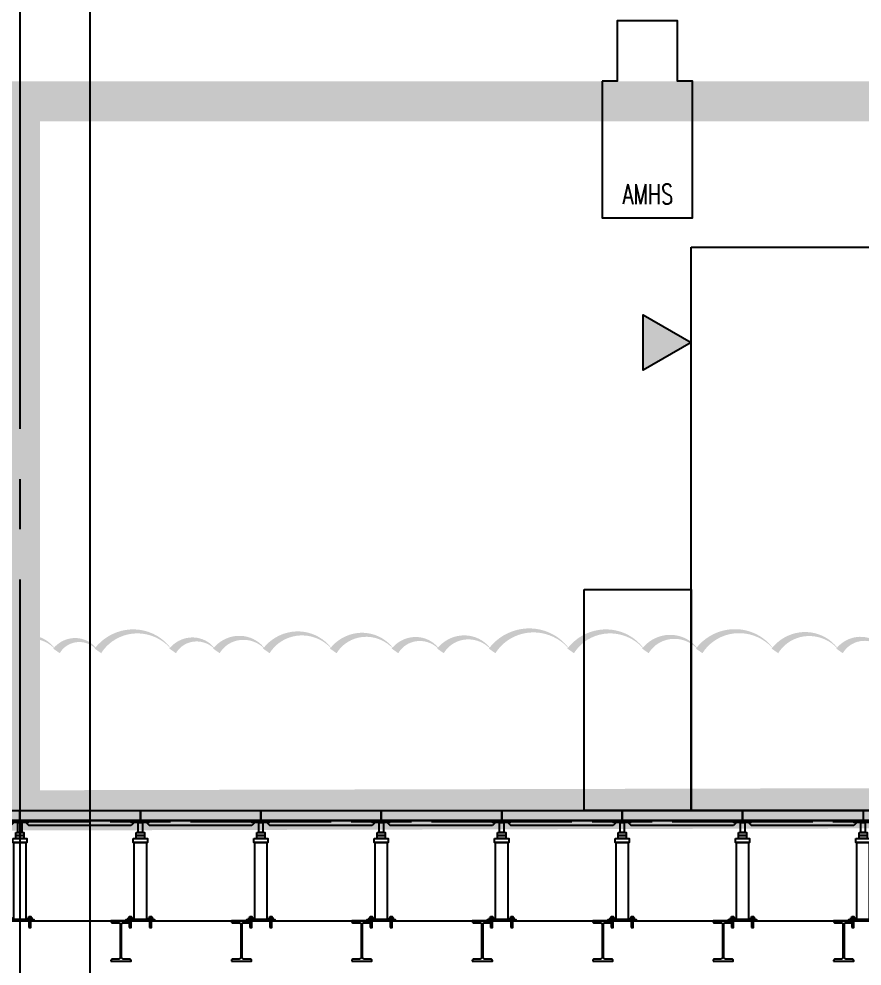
# Model space of a CAD drawing. Extents: x -3080 to 28500, y -1326 to 31609.
# Drawn here: x 3479.5 to 3899.5, y 26588.3 to 27059.9 of the extents above; entities that cross this region are included whole.
import ezdxf
from ezdxf.enums import TextEntityAlignment as Align
from ezdxf.xclip import XClip

# ---------------------------------------------------------------- set-up
doc = ezdxf.new("R2010")
doc.units = 0
doc.header["$LTSCALE"] = 100
doc.header["$XCLIPFRAME"] = 2
doc.linetypes.add('188K-SM-07-F10-MECH-CR PIPE-Y2257103$0$X-S-FAB_SL ALL$0$COL-CEN-LIN', pattern=[3.25, 2.5, -0.25, 0.25, -0.25])
doc.linetypes.add('188K-SM-07-F10-MECH-CR PIPE-Y2257103$0$X-S-FAB_SL ALL$0$HIDDEN', pattern=[0.4, 0.3, -0.1])
for name, color, linetype in [('0-xref', 8, 'Continuous'), ('188K-SM-07-F10-MECH-CR PIPE-Y2257103$0$0-BG', 6, 'Continuous'), ('188K-SM-07-F10-MECH-CR PIPE-Y2257103$0$0-CF-BABY 位', 2, 'Continuous'), ('188K-SM-07-F10-MECH-CR PIPE-Y2257103$0$AP2C-SM-08-FNN-340-A(N)-SMP$0$18P2-SM-08-FNN-320-A(9)-20190318-JEN$0$SM-08-FNN-300-A(9)-JEN$0$15P6-SM-08-FNN-320-A(10)-UIS-TCM$0$15P6-SM-08-FNN-320-A(10)-UIS-TCM$0$15P6-SM-08-FNN-320-A(10)-UIS-TCM$0$15P6-SM-08-FNN-320-A(10)-UIS-TCM$0$15P6-SM-08-FNN-320-A(10)-UIS-TCM$0$0-IE-SECTION', 1, 'Continuous'), ('188K-SM-07-F10-MECH-CR PIPE-Y2257103$0$Raised Floor', 1, 'Continuous'), ('188K-SM-07-F10-MECH-CR PIPE-Y2257103$0$X-S-FAB_SL ALL$0$ASP_3', 3, 'Continuous'), ('188K-SM-07-F10-MECH-CR PIPE-Y2257103$0$X-S-FAB_SL ALL$0$ASP_8', 8, 'Continuous'), ('188K-SM-07-F10-MECH-CR PIPE-Y2257103$0$X-S-FAB_SL ALL$0$CCL', 15, '188K-SM-07-F10-MECH-CR PIPE-Y2257103$0$X-S-FAB_SL ALL$0$COL-CEN-LIN'), ('188K-SM-07-F10-MECH-CR PIPE-Y2257103$0$X-S-FAB_SL ALL$0$WALL-RC', 1, 'Continuous')]:
    doc.layers.add(name, color=color, linetype=linetype)
doc.styles.add('188K-SM-07-F10-MECH-CR PIPE-Y2257103$0$AP2C-SM-08-FNN-340-A(N)-SMP$0$18P2-SM-08-FNN-320-A(9)-20190318-JEN$0$SM-08-FNN-300-A(9)-JEN$0$15P6-SM-08-FNN-320-A(10)-UIS-TCM$0$15P6-SM-08-FNN-320-A(10)-UIS-TCM$0$15P6-SM-08-FNN-320-A(10)-UIS-TCM$0$15P6-SM-08-FNN-320-A(10)-UIS-TCM$0$15P6-SM-08-FNN-320-A(10)-UIS-TCM$0$15P6-SM-08-FNN-320-A(10)-UIS-TCM$0$15P6-SM-08-FNN-320-A(10)-UIS-TCM$0$SM-08-FNN-160-0_TOOL(S)$0$ROMANS', font='romans__.ttf')

# ---------------------------------------------------------------- blocks, each defined once
blk = doc.blocks.new('188K-SM-07-F10-MECH-CR PIPE-Y2257103$0$TOOL123')
at = {"layer": '188K-SM-07-F10-MECH-CR PIPE-Y2257103$0$0-CF-BABY 位', "const_width": 20}
for points in [[(3480, -83776.14), (1845, -83776.14), (1845, -84129.23), (3480, -84129.23)], [(4997.96, -83776.14), (3480, -83776.14), (3480, -84129.23), (4997.96, -84125.49)]]:
    blk.add_lwpolyline(points, close=True, dxfattribs=at)
blk = doc.blocks.new('188K-SM-07-F10-MECH-CR PIPE-Y2257103$0$X-S-FAB_SL ALL$0$A$Ceb448ab1')
at = {"layer": '188K-SM-07-F10-MECH-CR PIPE-Y2257103$0$X-S-FAB_SL ALL$0$CCL'}
blk.add_line((3480, 3600), (3480, 0), dxfattribs=at)
blk = doc.blocks.new('188K-SM-07-F10-MECH-CR PIPE-Y2257103$0$X-S-FAB_SL ALL$0$steel_100x200')
at = {"color": 6}
blk.add_lwpolyline([(0, 0), (10, 0), (10, 0.3, 0.414214), (9.3, 1), (6.05, 1, -0.414214), (5.35, 1.7), (5.35, 18.3, -0.414214), (6.05, 19), (9.3, 19, 0.414214), (10, 19.7), (10, 20), (0, 20), (0, 19.7, 0.414214), (0.7, 19), (3.95, 19, -0.414214), (4.65, 18.3), (4.65, 1.7, -0.414214), (3.95, 1), (0.7, 1, 0.414214), (0, 0.3)], format="xyb", close=True, dxfattribs=at)
blk = doc.blocks.new('*U1663')
at = {"layer": '188K-SM-07-F10-MECH-CR PIPE-Y2257103$0$X-S-FAB_SL ALL$0$WALL-RC'}
blk.add_blockref('188K-SM-07-F10-MECH-CR PIPE-Y2257103$0$X-S-FAB_SL ALL$0$steel_100x200', (-5, -10), dxfattribs=at)
blk = doc.blocks.new('*U1664')
at = {"layer": '188K-SM-07-F10-MECH-CR PIPE-Y2257103$0$X-S-FAB_SL ALL$0$WALL-RC', "color": 0, "linetype": 'ByBlock', "lineweight": -2, "transparency": 16777216}
for p in [(1680, 0), (1740, 0), (1800, 0), (1860, 0), (1920, 0), (1980, 0), (2040, 0)]:
    blk.add_blockref('*U1663', p, dxfattribs=at)
blk = doc.blocks.new('188K-SM-07-F10-MECH-CR PIPE-Y2257103$0$X-S-FAB_SL ALL')
at = {"color": 6}
blk.add_line((-2628.521, -72723.977), (19076.479, -72723.977), dxfattribs=at)
at = {"layer": '188K-SM-07-F10-MECH-CR PIPE-Y2257103$0$X-S-FAB_SL ALL$0$ASP_3', "linetype": '188K-SM-07-F10-MECH-CR PIPE-Y2257103$0$X-S-FAB_SL ALL$0$HIDDEN'}
for p, q in [((-2628.521, -72668.977), (19076.479, -72668.977)), ((-2628.521, -72674.477), (19076.479, -72674.477))]:
    blk.add_line(p, q, dxfattribs=at)
at = {"layer": '188K-SM-07-F10-MECH-CR PIPE-Y2257103$0$X-S-FAB_SL ALL$0$ASP_8'}
blk.add_line((-958.521, -72848.977), (-958.521, -71981.477), dxfattribs=at)
at = {"layer": '188K-SM-07-F10-MECH-CR PIPE-Y2257103$0$X-S-FAB_SL ALL$0$CCL'}
blk.add_blockref('188K-SM-07-F10-MECH-CR PIPE-Y2257103$0$X-S-FAB_SL ALL$0$A$Ceb448ab1', (-4473.521, -73553.977), dxfattribs=at)
at = {"layer": '188K-SM-07-F10-MECH-CR PIPE-Y2257103$0$X-S-FAB_SL ALL$0$WALL-RC'}
blk.add_blockref('*U1664', (-2623.171, -72733.977), dxfattribs=at)
blk = doc.blocks.new('188K-SM-07-F10-MECH-CR PIPE-Y2257103$0$A$Cf749f455')
at = {"layer": '188K-SM-07-F10-MECH-CR PIPE-Y2257103$0$Raised Floor'}
for points in [[(60, 45), (0, 45), (0, 40), (60, 40)], [(-4.5, 40), (4.5, 40), (4.5, 39.5), (-4.5, 39.5)], [(-4.5, 39), (4.5, 39), (4.5, 39.5), (-4.5, 39.5)], [(1.05, 39), (-1.05, 39), (-1.05, 34), (1.05, 34)], [(4.5, 37.5), (55.5, 37.5), (58, 40), (2, 40)], [(2, 34), (-2, 34), (-2, 32.5), (2, 32.5)], [(3.5, 31), (-3.5, 31), (-3.5, 29), (3.5, 29)], [(3, 29), (-3, 29), (-3, -9.3), (3, -9.3)], [(2, 32.5), (-2, 32.5), (-2, 31), (2, 31)], [(-7, -10), (7, -10), (7, -9.3), (-7, -9.3)], [(-4, -8.5), (-6, -8.5), (-6, -9.3), (-4, -9.3)], [(-4.5, -7.8), (-5.5, -7.8), (-5.5, -9.3), (-4.5, -9.3)], [(6, -8.5), (4, -8.5), (4, -9.3), (6, -9.3)], [(5.5, -7.8), (4.5, -7.8), (4.5, -9.3), (5.5, -9.3)], [(-4.5, -13.3), (-5.5, -13.3), (-5.5, -10), (-4.5, -10)], [(5.5, -13.3), (4.5, -13.3), (4.5, -10), (5.5, -10)]]:
    blk.add_lwpolyline(points, close=True, dxfattribs=at)
blk = doc.blocks.new('188K-SM-07-F10-MECH-CR PIPE-Y2257103$0$A$C31c50ed8')
at = {"layer": '188K-SM-07-F10-MECH-CR PIPE-Y2257103$0$AP2C-SM-08-FNN-340-A(N)-SMP$0$18P2-SM-08-FNN-320-A(9)-20190318-JEN$0$SM-08-FNN-300-A(9)-JEN$0$15P6-SM-08-FNN-320-A(10)-UIS-TCM$0$15P6-SM-08-FNN-320-A(10)-UIS-TCM$0$15P6-SM-08-FNN-320-A(10)-UIS-TCM$0$15P6-SM-08-FNN-320-A(10)-UIS-TCM$0$15P6-SM-08-FNN-320-A(10)-UIS-TCM$0$0-IE-SECTION', "linetype": 'Continuous'}
for color in [2, 256]:
    blk.add_hatch(color=color, dxfattribs=at).paths.add_polyline_path([(0, 0), (23.92, 13.81), (23.92, -13.81)])
at = {"layer": '188K-SM-07-F10-MECH-CR PIPE-Y2257103$0$AP2C-SM-08-FNN-340-A(N)-SMP$0$18P2-SM-08-FNN-320-A(9)-20190318-JEN$0$SM-08-FNN-300-A(9)-JEN$0$15P6-SM-08-FNN-320-A(10)-UIS-TCM$0$15P6-SM-08-FNN-320-A(10)-UIS-TCM$0$15P6-SM-08-FNN-320-A(10)-UIS-TCM$0$15P6-SM-08-FNN-320-A(10)-UIS-TCM$0$15P6-SM-08-FNN-320-A(10)-UIS-TCM$0$0-IE-SECTION', "color": 2}
blk.add_lwpolyline([(0, 0), (23.92, -13.81), (23.92, 13.81)], close=True, dxfattribs=at)
at = {"layer": '188K-SM-07-F10-MECH-CR PIPE-Y2257103$0$AP2C-SM-08-FNN-340-A(N)-SMP$0$18P2-SM-08-FNN-320-A(9)-20190318-JEN$0$SM-08-FNN-300-A(9)-JEN$0$15P6-SM-08-FNN-320-A(10)-UIS-TCM$0$15P6-SM-08-FNN-320-A(10)-UIS-TCM$0$15P6-SM-08-FNN-320-A(10)-UIS-TCM$0$15P6-SM-08-FNN-320-A(10)-UIS-TCM$0$15P6-SM-08-FNN-320-A(10)-UIS-TCM$0$0-IE-SECTION'}
blk.add_lwpolyline([(0, 0), (23.92, -13.81), (23.92, 13.81)], close=True, dxfattribs=at)
blk = doc.blocks.new('*U1649')
at = {"layer": '188K-SM-07-F10-MECH-CR PIPE-Y2257103$0$AP2C-SM-08-FNN-340-A(N)-SMP$0$18P2-SM-08-FNN-320-A(9)-20190318-JEN$0$SM-08-FNN-300-A(9)-JEN$0$15P6-SM-08-FNN-320-A(10)-UIS-TCM$0$15P6-SM-08-FNN-320-A(10)-UIS-TCM$0$15P6-SM-08-FNN-320-A(10)-UIS-TCM$0$15P6-SM-08-FNN-320-A(10)-UIS-TCM$0$15P6-SM-08-FNN-320-A(10)-UIS-TCM$0$0-IE-SECTION'}
for points in [[(22989.13, -72305.88), (22989.13, -72373.98), (23034.13, -72373.98), (23034.13, -72305.88), (23026.63, -72305.88), (23026.63, -72275.88), (22996.63, -72275.88), (22996.63, -72305.88)], [(23033.43, -72388.48), (23656.38, -72388.48), (23656.38, -72668.98), (23033.43, -72668.98)]]:
    blk.add_lwpolyline(points, close=True, dxfattribs=at)
at = {"layer": '188K-SM-07-F10-MECH-CR PIPE-Y2257103$0$AP2C-SM-08-FNN-340-A(N)-SMP$0$18P2-SM-08-FNN-320-A(9)-20190318-JEN$0$SM-08-FNN-300-A(9)-JEN$0$15P6-SM-08-FNN-320-A(10)-UIS-TCM$0$15P6-SM-08-FNN-320-A(10)-UIS-TCM$0$15P6-SM-08-FNN-320-A(10)-UIS-TCM$0$15P6-SM-08-FNN-320-A(10)-UIS-TCM$0$15P6-SM-08-FNN-320-A(10)-UIS-TCM$0$0-IE-SECTION', "color": 1}
blk.add_lwpolyline([(22980.07, -72558.98), (23033.43, -72558.98), (23033.43, -72668.98), (22980.07, -72668.98)], close=True, dxfattribs=at)
at = {"xscale": -1}
blk.add_blockref('188K-SM-07-F10-MECH-CR PIPE-Y2257103$0$A$C31c50ed8', (23033.43, -72435.97), dxfattribs=at)
at = {"layer": '188K-SM-07-F10-MECH-CR PIPE-Y2257103$0$AP2C-SM-08-FNN-340-A(N)-SMP$0$18P2-SM-08-FNN-320-A(9)-20190318-JEN$0$SM-08-FNN-300-A(9)-JEN$0$15P6-SM-08-FNN-320-A(10)-UIS-TCM$0$15P6-SM-08-FNN-320-A(10)-UIS-TCM$0$15P6-SM-08-FNN-320-A(10)-UIS-TCM$0$15P6-SM-08-FNN-320-A(10)-UIS-TCM$0$15P6-SM-08-FNN-320-A(10)-UIS-TCM$0$0-IE-SECTION', "style": '188K-SM-07-F10-MECH-CR PIPE-Y2257103$0$AP2C-SM-08-FNN-340-A(N)-SMP$0$18P2-SM-08-FNN-320-A(9)-20190318-JEN$0$SM-08-FNN-300-A(9)-JEN$0$15P6-SM-08-FNN-320-A(10)-UIS-TCM$0$15P6-SM-08-FNN-320-A(10)-UIS-TCM$0$15P6-SM-08-FNN-320-A(10)-UIS-TCM$0$15P6-SM-08-FNN-320-A(10)-UIS-TCM$0$15P6-SM-08-FNN-320-A(10)-UIS-TCM$0$15P6-SM-08-FNN-320-A(10)-UIS-TCM$0$15P6-SM-08-FNN-320-A(10)-UIS-TCM$0$SM-08-FNN-160-0_TOOL(S)$0$ROMANS', "width": 0.7}
blk.add_text('AMHS', height=10, dxfattribs=at).set_placement((23011.81, -72367.17, 434.91), align=Align.CENTER)
blk = doc.blocks.new('188K-SM-07-F10-MECH-CR PIPE-Y2257103')
blk.add_blockref('188K-SM-07-F10-MECH-CR PIPE-Y2257103$0$TOOL123', (0, 110795.018))
ref = blk.add_blockref('188K-SM-07-F10-MECH-CR PIPE-Y2257103$0$X-S-FAB_SL ALL', (4473.521, 99334.763))
XClip(ref).set_block_clipping_path([(-7553.4648570136, -75341.9369645483), (24026.2025623869, -67725.7696244382)])
blk.add_lwpolyline([(3911.275, 26745.21, 0, 4, 0.5205671), (3888.286, 26745.21, 0, 4, 0.5205671), (3856.104, 26745.21, 0, 4, 0.5205671), (3818.368, 26745.21, 0, 4, 0.5205671), (3791.591, 26745.21, 0, 4, 0.5205671), (3754.366, 26745.21, 0, 4, 0.5205671), (3715.228, 26745.21, 0, 4, 0.5205671), (3689.496, 26745.21, 0, 4, 0.5205671), (3666.854, 26745.21, 0, 4, 0.5205671), (3636.129, 26745.21, 0, 4, 0.5205671), (3602.772, 26745.21, 0, 4, 0.5205671), (3577.881, 26745.21, 0, 4, 0.5205671), (3556.099, 26745.21, 0, 4, 0.5205671), (3518.855, 26745.21, 0, 4, 0.5205671), (3498.238, 26745.21, 0, 4, 0.5205671), (3471.477, 26745.21, 0, 4, 0.5205671)], format="xyseb")
at = {"xscale": -1}
for p in [(3480, 26620.786), (3540, 26620.786), (3600, 26620.786), (3660, 26620.786), (3720, 26620.786), (3780, 26620.786), (3840, 26620.786), (3900, 26620.786)]:
    blk.add_blockref('188K-SM-07-F10-MECH-CR PIPE-Y2257103$0$A$Cf749f455', p, dxfattribs=at)
at = {"layer": '188K-SM-07-F10-MECH-CR PIPE-Y2257103$0$0-BG'}
blk.add_blockref('*U1649', (-19219.02, 99334.763), dxfattribs=at)

msp = doc.modelspace()

# ---------------------------------------------------------------- block references
at = {"layer": '0-xref'}
msp.add_blockref('188K-SM-07-F10-MECH-CR PIPE-Y2257103', (0, 0), dxfattribs=at)

doc.saveas('drawing.dxf')
